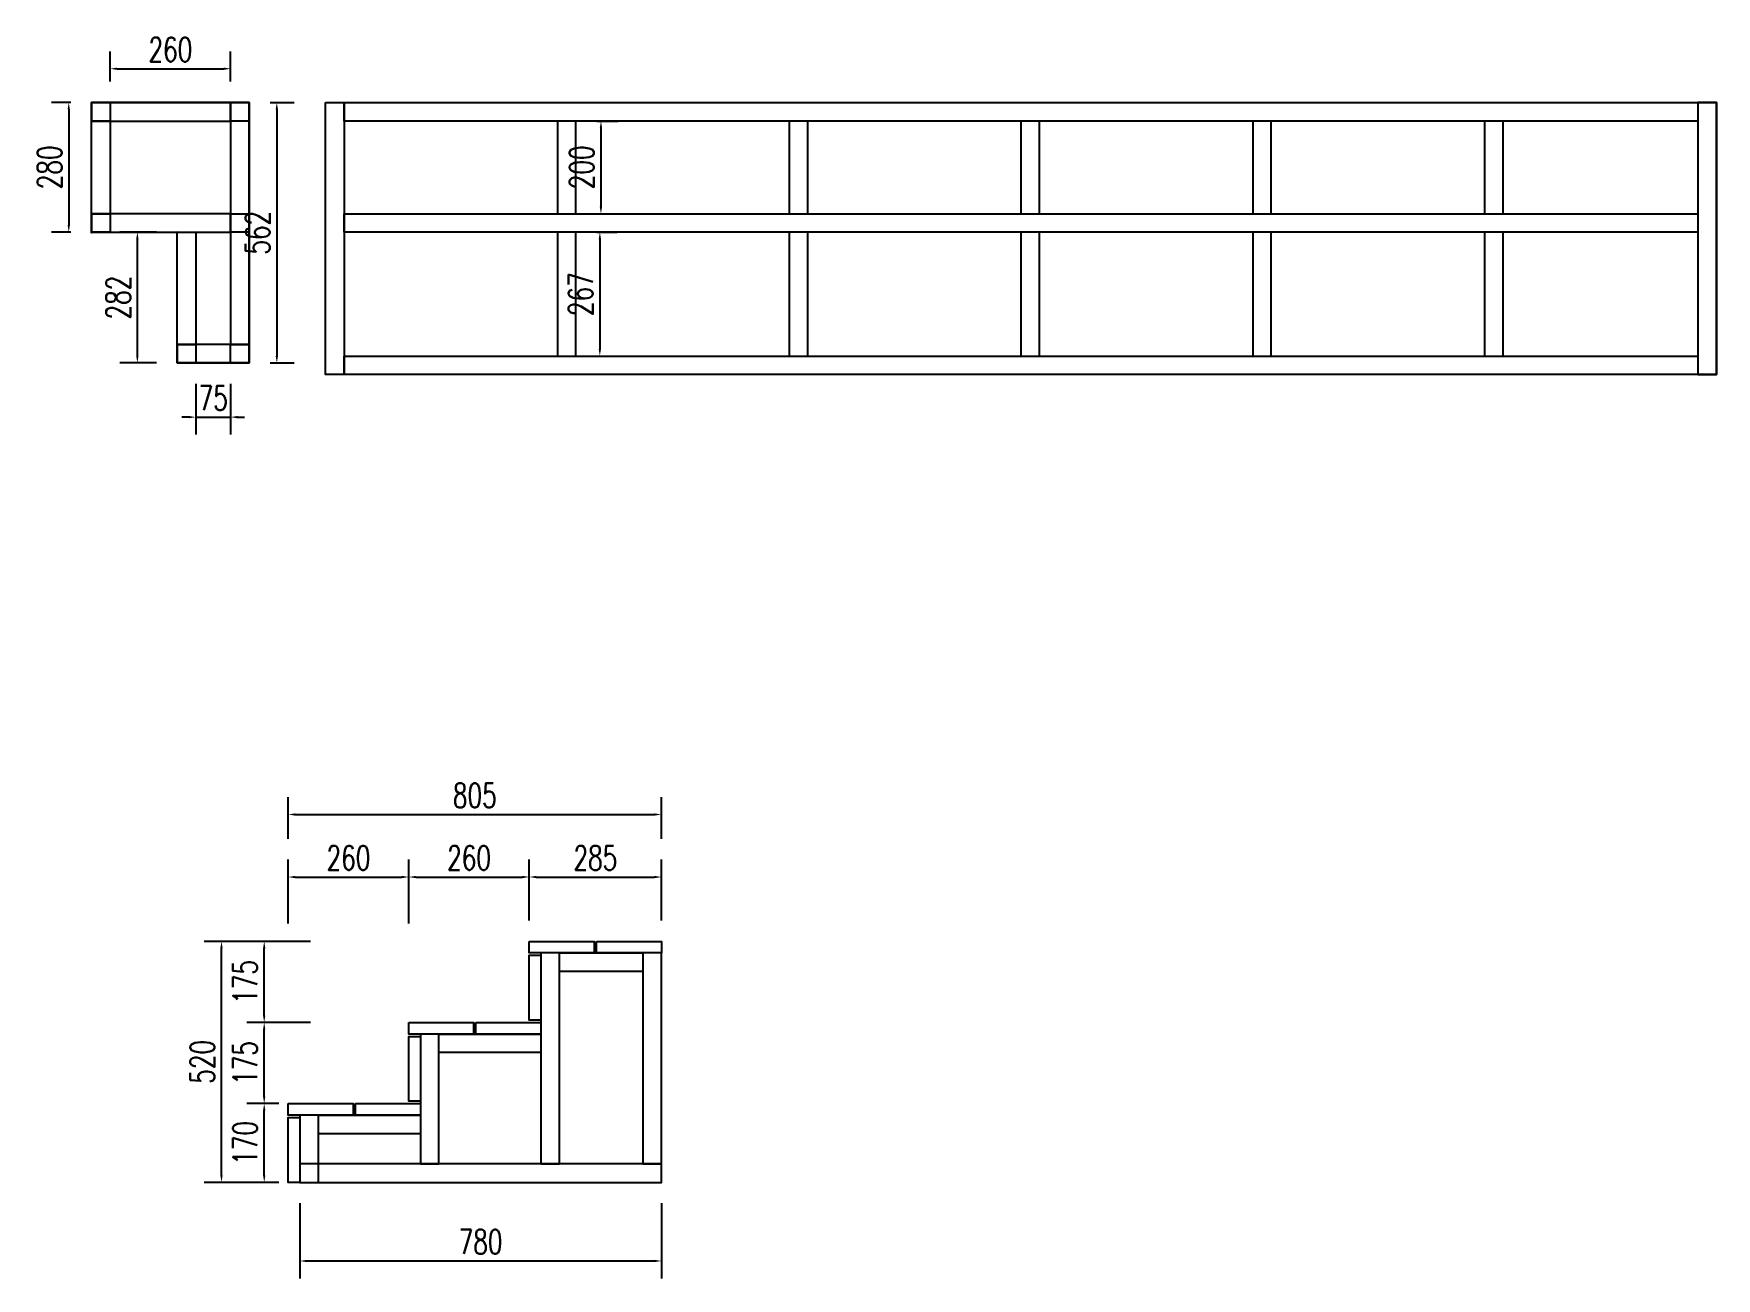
# Model space of a CAD drawing. Header units: millimetres. Extents: x -1612139 to -1282425, y 786067 to 1536390.
# Drawn here: x -1391242 to -1387612, y 872479 to 875165 of the extents above; entities that cross this region are included whole.
import ezdxf

# ---------------------------------------------------------------- set-up
doc = ezdxf.new("R2010")
doc.units = ezdxf.units.MM
doc.header["$LTSCALE"] = 1000
doc.layers.get('DEFPOINTS').update_dxf_attribs({"linetype": 'CONTINUOUS'})
doc.layers.add('W-STEEL_FRAME钢架', color=3, linetype='CONTINUOUS')
doc.layers.add('W-WOOD_FLOOR木地板', color=30, linetype='CONTINUOUS')
doc.styles.add('STANDARD_T3', font='simplex.shx', dxfattribs={"width": 0.7, "bigfont": 'gbcbig.shx'})
doc.dimstyles.new('W&&15', dxfattribs={"dimtxt": 52.5, "dimasz": 15, "dimexe": 37.5, "dimexo": 45, "dimgap": 15, "dimtad": 1, "dimdec": 0, "dimzin": 0, "dimdsep": 46, "dimtxsty": 'STANDARD_T3', "dimcen": 0.09, "dimclrd": 1, "dimclre": 1, "dimclrt": 7, "dimazin": 2, "dimtfac": 1, "dimtdec": 0, "dimtix": 1, "dimtmove": 2, "dimatfit": 3, "dimfxl": 100, "dimtolj": 1, "dimtzin": 0, "dimarcsym": 0})

# ---------------------------------------------------------------- blocks, each defined once
blk = doc.blocks.new('*D212')
at = {"layer": 'DEFPOINTS', "color": 0, "transparency": 16777216}
for p in [(-1390744.3, 872856.4), (-1390667.5, 872856.4), (-1390667.5, 872686.4)]:
    blk.add_point(p, dxfattribs=at)
at = {"layer": 'W-STEEL_FRAME钢架', "color": 1, "lineweight": -2, "transparency": 16777216}
for p, q in [((-1390712.5, 872856.4), (-1390781.8, 872856.4)), ((-1390744.3, 872701.4), (-1390744.3, 872841.4)), ((-1390712.5, 872686.4), (-1390781.8, 872686.4))]:
    blk.add_line(p, q, dxfattribs=at)
at = {"layer": 'W-STEEL_FRAME钢架', "color": 1, "transparency": 16777216}
for points in [[(-1390746.8, 872841.4), (-1390741.8, 872841.4), (-1390744.3, 872856.4)], [(-1390746.8, 872701.4), (-1390741.8, 872701.4), (-1390744.3, 872686.4)]]:
    blk.add_solid(points, dxfattribs=at)
at = {"layer": 'W-STEEL_FRAME钢架', "color": 7, "transparency": 16777216, "insert": (-1390785.5, 872771.4), "char_height": 52.5, "attachment_point": 5, "rotation": 90, "style": 'STANDARD_T3'}
blk.add_mtext('\\A1;170', dxfattribs=at)
blk = doc.blocks.new('*D213')
at = {"layer": 'DEFPOINTS', "color": 0, "transparency": 16777216}
for p in [(-1390744.3, 873031.4), (-1390432.5, 873031.4), (-1390667.5, 872856.4)]:
    blk.add_point(p, dxfattribs=at)
at = {"layer": 'W-STEEL_FRAME钢架', "color": 1, "lineweight": -2, "transparency": 16777216}
for p, q in [((-1390644.3, 873031.4), (-1390781.8, 873031.4)), ((-1390744.3, 872871.4), (-1390744.3, 873016.4)), ((-1390712.5, 872856.4), (-1390781.8, 872856.4))]:
    blk.add_line(p, q, dxfattribs=at)
at = {"layer": 'W-STEEL_FRAME钢架', "color": 1, "transparency": 16777216}
for points in [[(-1390746.8, 873016.4), (-1390741.8, 873016.4), (-1390744.3, 873031.4)], [(-1390746.8, 872871.4), (-1390741.8, 872871.4), (-1390744.3, 872856.4)]]:
    blk.add_solid(points, dxfattribs=at)
at = {"layer": 'W-STEEL_FRAME钢架', "color": 7, "transparency": 16777216, "insert": (-1390785.5, 872943.9), "char_height": 52.5, "attachment_point": 5, "rotation": 90, "style": 'STANDARD_T3'}
blk.add_mtext('\\A1;175', dxfattribs=at)
blk = doc.blocks.new('*D214')
at = {"layer": 'DEFPOINTS', "color": 0, "transparency": 16777216}
for p in [(-1390744.3, 873206.4), (-1390172.5, 873206.4), (-1390432.5, 873031.4)]:
    blk.add_point(p, dxfattribs=at)
at = {"layer": 'W-STEEL_FRAME钢架', "color": 1, "lineweight": -2, "transparency": 16777216}
for p, q in [((-1390644.3, 873206.4), (-1390781.8, 873206.4)), ((-1390744.3, 873046.4), (-1390744.3, 873191.4)), ((-1390644.3, 873031.4), (-1390781.8, 873031.4))]:
    blk.add_line(p, q, dxfattribs=at)
at = {"layer": 'W-STEEL_FRAME钢架', "color": 1, "transparency": 16777216}
for points in [[(-1390746.8, 873191.4), (-1390741.8, 873191.4), (-1390744.3, 873206.4)], [(-1390746.8, 873046.4), (-1390741.8, 873046.4), (-1390744.3, 873031.4)]]:
    blk.add_solid(points, dxfattribs=at)
at = {"layer": 'W-STEEL_FRAME钢架', "color": 7, "transparency": 16777216, "insert": (-1390785.5, 873118.9), "char_height": 52.5, "attachment_point": 5, "rotation": 90, "style": 'STANDARD_T3'}
blk.add_mtext('\\A1;175', dxfattribs=at)
blk = doc.blocks.new('*D215')
at = {"layer": 'DEFPOINTS', "color": 0, "transparency": 16777216}
for p in [(-1390836.4, 873206.4), (-1390692.5, 873206.4), (-1390692.5, 872686.4)]:
    blk.add_point(p, dxfattribs=at)
at = {"layer": 'W-STEEL_FRAME钢架', "color": 1, "lineweight": -2, "transparency": 16777216}
for p, q in [((-1390737.5, 873206.4), (-1390873.9, 873206.4)), ((-1390836.4, 872701.4), (-1390836.4, 873191.4)), ((-1390737.5, 872686.4), (-1390873.9, 872686.4))]:
    blk.add_line(p, q, dxfattribs=at)
at = {"layer": 'W-STEEL_FRAME钢架', "color": 1, "transparency": 16777216}
for points in [[(-1390838.9, 873191.4), (-1390833.9, 873191.4), (-1390836.4, 873206.4)], [(-1390838.9, 872701.4), (-1390833.9, 872701.4), (-1390836.4, 872686.4)]]:
    blk.add_solid(points, dxfattribs=at)
at = {"layer": 'W-STEEL_FRAME钢架', "color": 7, "transparency": 16777216, "insert": (-1390877.7, 872946.4), "char_height": 52.5, "attachment_point": 5, "rotation": 90, "style": 'STANDARD_T3'}
blk.add_mtext('\\A1;520', dxfattribs=at)
blk = doc.blocks.new('*D216')
at = {"layer": 'DEFPOINTS', "color": 0, "transparency": 16777216}
for p in [(-1390432.5, 873345.2), (-1390432.5, 872861.4), (-1390692.5, 872686.4)]:
    blk.add_point(p, dxfattribs=at)
at = {"layer": 'W-STEEL_FRAME钢架', "color": 1, "lineweight": -2, "transparency": 16777216}
for p, q in [((-1390692.5, 873245.2), (-1390692.5, 873382.7)), ((-1390432.5, 873245.2), (-1390432.5, 873382.7)), ((-1390677.5, 873345.2), (-1390447.5, 873345.2))]:
    blk.add_line(p, q, dxfattribs=at)
at = {"layer": 'W-STEEL_FRAME钢架', "color": 1, "transparency": 16777216}
for points in [[(-1390677.5, 873347.7), (-1390677.5, 873342.7), (-1390692.5, 873345.2)], [(-1390447.5, 873347.7), (-1390447.5, 873342.7), (-1390432.5, 873345.2)]]:
    blk.add_solid(points, dxfattribs=at)
at = {"layer": 'W-STEEL_FRAME钢架', "color": 7, "transparency": 16777216, "insert": (-1390562.5, 873386.4), "char_height": 52.5, "attachment_point": 5, "style": 'STANDARD_T3'}
blk.add_mtext('\\A1;260', dxfattribs=at)
blk = doc.blocks.new('*D217')
at = {"layer": 'DEFPOINTS', "color": 0, "transparency": 16777216}
for p in [(-1390172.5, 873345.2), (-1390172.5, 873206.4), (-1390432.5, 872861.4)]:
    blk.add_point(p, dxfattribs=at)
at = {"layer": 'W-STEEL_FRAME钢架', "color": 1, "lineweight": -2, "transparency": 16777216}
for p, q in [((-1390432.5, 873245.2), (-1390432.5, 873382.7)), ((-1390172.5, 873251.4), (-1390172.5, 873382.7)), ((-1390417.5, 873345.2), (-1390187.5, 873345.2))]:
    blk.add_line(p, q, dxfattribs=at)
at = {"layer": 'W-STEEL_FRAME钢架', "color": 1, "transparency": 16777216}
for points in [[(-1390417.5, 873347.7), (-1390417.5, 873342.7), (-1390432.5, 873345.2)], [(-1390187.5, 873347.7), (-1390187.5, 873342.7), (-1390172.5, 873345.2)]]:
    blk.add_solid(points, dxfattribs=at)
at = {"layer": 'W-STEEL_FRAME钢架', "color": 7, "transparency": 16777216, "insert": (-1390302.5, 873386.4), "char_height": 52.5, "attachment_point": 5, "style": 'STANDARD_T3'}
blk.add_mtext('\\A1;260', dxfattribs=at)
blk = doc.blocks.new('*D218')
at = {"layer": 'DEFPOINTS', "color": 0, "transparency": 16777216}
for p in [(-1389887.5, 873345.2), (-1390172.5, 873206.4), (-1389887.5, 873206.4)]:
    blk.add_point(p, dxfattribs=at)
at = {"layer": 'W-STEEL_FRAME钢架', "color": 1, "lineweight": -2, "transparency": 16777216}
for p, q in [((-1390172.5, 873251.4), (-1390172.5, 873382.7)), ((-1389887.5, 873251.4), (-1389887.5, 873382.7)), ((-1390157.5, 873345.2), (-1389902.5, 873345.2))]:
    blk.add_line(p, q, dxfattribs=at)
at = {"layer": 'W-STEEL_FRAME钢架', "color": 1, "transparency": 16777216}
for points in [[(-1390157.5, 873347.7), (-1390157.5, 873342.7), (-1390172.5, 873345.2)], [(-1389902.5, 873347.7), (-1389902.5, 873342.7), (-1389887.5, 873345.2)]]:
    blk.add_solid(points, dxfattribs=at)
at = {"layer": 'W-STEEL_FRAME钢架', "color": 7, "transparency": 16777216, "insert": (-1390030, 873386.4), "char_height": 52.5, "attachment_point": 5, "style": 'STANDARD_T3'}
blk.add_mtext('\\A1;285', dxfattribs=at)
blk = doc.blocks.new('*D211')
at = {"layer": 'DEFPOINTS', "color": 0, "transparency": 16777216}
for p in [(-1389887.5, 873480.1), (-1390692.5, 873382.7), (-1389887.5, 873382.7)]:
    blk.add_point(p, dxfattribs=at)
at = {"layer": 'W-STEEL_FRAME钢架', "color": 1, "lineweight": -2, "transparency": 16777216}
for p, q in [((-1390692.5, 873427.7), (-1390692.5, 873517.6)), ((-1389887.5, 873427.7), (-1389887.5, 873517.6)), ((-1390677.5, 873480.1), (-1389902.5, 873480.1))]:
    blk.add_line(p, q, dxfattribs=at)
at = {"layer": 'W-STEEL_FRAME钢架', "color": 1, "transparency": 16777216}
for points in [[(-1390677.5, 873482.6), (-1390677.5, 873477.6), (-1390692.5, 873480.1)], [(-1389902.5, 873482.6), (-1389902.5, 873477.6), (-1389887.5, 873480.1)]]:
    blk.add_solid(points, dxfattribs=at)
at = {"layer": 'W-STEEL_FRAME钢架', "color": 7, "transparency": 16777216, "insert": (-1390290, 873521.3), "char_height": 52.5, "attachment_point": 5, "style": 'STANDARD_T3'}
blk.add_mtext('\\A1;805', dxfattribs=at)
blk = doc.blocks.new('*D237')
at = {"layer": 'DEFPOINTS', "color": 0, "transparency": 16777216}
for p in [(-1391116.7, 875016.3), (-1391165.9, 874736.3), (-1391116.7, 874736.3)]:
    blk.add_point(p, dxfattribs=at)
at = {"layer": 'W-WOOD_FLOOR木地板', "color": 1, "lineweight": -2, "transparency": 16777216}
for p, q in [((-1391161.7, 875016.3), (-1391203.4, 875016.3)), ((-1391165.9, 875001.3), (-1391165.9, 874751.3)), ((-1391161.7, 874736.3), (-1391203.4, 874736.3))]:
    blk.add_line(p, q, dxfattribs=at)
at = {"layer": 'W-WOOD_FLOOR木地板', "color": 1, "transparency": 16777216}
for points in [[(-1391168.4, 875001.3), (-1391163.4, 875001.3), (-1391165.9, 875016.3)], [(-1391168.4, 874751.3), (-1391163.4, 874751.3), (-1391165.9, 874736.3)]]:
    blk.add_solid(points, dxfattribs=at)
at = {"layer": 'W-WOOD_FLOOR木地板', "color": 7, "transparency": 16777216, "insert": (-1391207.1, 874876.3), "char_height": 52.5, "attachment_point": 5, "rotation": 90, "style": 'STANDARD_T3'}
blk.add_mtext('\\A1;280', dxfattribs=at)
blk = doc.blocks.new('*D238')
at = {"layer": 'DEFPOINTS', "color": 0, "transparency": 16777216}
for p in [(-1390816.7, 875089.1), (-1391076.7, 875016.3), (-1390816.7, 875016.3)]:
    blk.add_point(p, dxfattribs=at)
at = {"layer": 'W-WOOD_FLOOR木地板', "color": 1, "lineweight": -2, "transparency": 16777216}
for p, q in [((-1391076.7, 875061.3), (-1391076.7, 875126.6)), ((-1390816.7, 875061.3), (-1390816.7, 875126.6)), ((-1391061.7, 875089.1), (-1390831.7, 875089.1))]:
    blk.add_line(p, q, dxfattribs=at)
at = {"layer": 'W-WOOD_FLOOR木地板', "color": 1, "transparency": 16777216}
for points in [[(-1391061.7, 875091.6), (-1391061.7, 875086.6), (-1391076.7, 875089.1)], [(-1390831.7, 875091.6), (-1390831.7, 875086.6), (-1390816.7, 875089.1)]]:
    blk.add_solid(points, dxfattribs=at)
at = {"layer": 'W-WOOD_FLOOR木地板', "color": 7, "transparency": 16777216, "insert": (-1390946.7, 875130.4), "char_height": 52.5, "attachment_point": 5, "style": 'STANDARD_T3'}
blk.add_mtext('\\A1;260', dxfattribs=at)
blk = doc.blocks.new('*D239')
at = {"layer": 'DEFPOINTS', "color": 0, "transparency": 16777216}
for p in [(-1390776.7, 875016.3), (-1390776.7, 874454.3), (-1390717.1, 874454.3)]:
    blk.add_point(p, dxfattribs=at)
at = {"layer": 'W-WOOD_FLOOR木地板', "color": 1, "lineweight": -2, "transparency": 16777216}
for p, q in [((-1390731.7, 875016.3), (-1390679.6, 875016.3)), ((-1390717.1, 875001.3), (-1390717.1, 874469.3)), ((-1390731.7, 874454.3), (-1390679.6, 874454.3))]:
    blk.add_line(p, q, dxfattribs=at)
at = {"layer": 'W-WOOD_FLOOR木地板', "color": 1, "transparency": 16777216}
for points in [[(-1390719.6, 875001.3), (-1390714.6, 875001.3), (-1390717.1, 875016.3)], [(-1390719.6, 874469.3), (-1390714.6, 874469.3), (-1390717.1, 874454.3)]]:
    blk.add_solid(points, dxfattribs=at)
at = {"layer": 'W-WOOD_FLOOR木地板', "color": 7, "transparency": 16777216, "insert": (-1390758.3, 874735.3), "char_height": 52.5, "attachment_point": 5, "rotation": 90, "style": 'STANDARD_T3'}
blk.add_mtext('\\A1;562', dxfattribs=at)
blk = doc.blocks.new('*D240')
at = {"layer": 'DEFPOINTS', "color": 0, "transparency": 16777216}
for p in [(-1390891.7, 874454.3), (-1390816.7, 874454.3), (-1390816.7, 874337.4)]:
    blk.add_point(p, dxfattribs=at)
at = {"layer": 'W-WOOD_FLOOR木地板', "color": 1, "lineweight": -2, "transparency": 16777216}
for p, q in [((-1390891.7, 874409.3), (-1390891.7, 874299.9)), ((-1390816.7, 874409.3), (-1390816.7, 874299.9)), ((-1390906.7, 874337.4), (-1390921.7, 874337.4)), ((-1390891.7, 874337.4), (-1390816.7, 874337.4)), ((-1390801.7, 874337.4), (-1390786.7, 874337.4))]:
    blk.add_line(p, q, dxfattribs=at)
at = {"layer": 'W-WOOD_FLOOR木地板', "color": 1, "transparency": 16777216}
for points in [[(-1390906.7, 874339.9), (-1390906.7, 874334.9), (-1390891.7, 874337.4)], [(-1390801.7, 874339.9), (-1390801.7, 874334.9), (-1390816.7, 874337.4)]]:
    blk.add_solid(points, dxfattribs=at)
at = {"layer": 'W-WOOD_FLOOR木地板', "color": 7, "transparency": 16777216, "insert": (-1390854.2, 874378.7), "char_height": 52.5, "attachment_point": 5, "style": 'STANDARD_T3'}
blk.add_mtext('\\A1;75', dxfattribs=at)
blk = doc.blocks.new('*D241')
at = {"layer": 'DEFPOINTS', "color": 0, "transparency": 16777216}
for p in [(-1391017.9, 874736.3), (-1390931.7, 874736.3), (-1390931.7, 874454.3)]:
    blk.add_point(p, dxfattribs=at)
at = {"layer": 'W-WOOD_FLOOR木地板', "color": 1, "lineweight": -2, "transparency": 16777216}
for p, q in [((-1390976.7, 874736.3), (-1391055.4, 874736.3)), ((-1391017.9, 874469.3), (-1391017.9, 874721.3)), ((-1390976.7, 874454.3), (-1391055.4, 874454.3))]:
    blk.add_line(p, q, dxfattribs=at)
at = {"layer": 'W-WOOD_FLOOR木地板', "color": 1, "transparency": 16777216}
for points in [[(-1391020.4, 874721.3), (-1391015.4, 874721.3), (-1391017.9, 874736.3)], [(-1391020.4, 874469.3), (-1391015.4, 874469.3), (-1391017.9, 874454.3)]]:
    blk.add_solid(points, dxfattribs=at)
at = {"layer": 'W-WOOD_FLOOR木地板', "color": 7, "transparency": 16777216, "insert": (-1391059.2, 874595.3), "char_height": 52.5, "attachment_point": 5, "rotation": 90, "style": 'STANDARD_T3'}
blk.add_mtext('\\A1;282', dxfattribs=at)
blk = doc.blocks.new('*D242')
at = {"layer": 'DEFPOINTS', "color": 0, "transparency": 16777216}
for p in [(-1390072, 874976.3), (-1390072, 874776.3), (-1390018, 874776.3)]:
    blk.add_point(p, dxfattribs=at)
at = {"layer": 'W-WOOD_FLOOR木地板', "color": 1, "lineweight": -2, "transparency": 16777216}
for p, q in [((-1390027, 874976.3), (-1389980.5, 874976.3)), ((-1390018, 874961.3), (-1390018, 874791.3)), ((-1390027, 874776.3), (-1389980.5, 874776.3))]:
    blk.add_line(p, q, dxfattribs=at)
at = {"layer": 'W-WOOD_FLOOR木地板', "color": 1, "transparency": 16777216}
for points in [[(-1390020.5, 874961.3), (-1390015.5, 874961.3), (-1390018, 874976.3)], [(-1390020.5, 874791.3), (-1390015.5, 874791.3), (-1390018, 874776.3)]]:
    blk.add_solid(points, dxfattribs=at)
at = {"layer": 'W-WOOD_FLOOR木地板', "color": 7, "transparency": 16777216, "insert": (-1390059.3, 874876.3), "char_height": 52.5, "attachment_point": 5, "rotation": 90, "style": 'STANDARD_T3'}
blk.add_mtext('\\A1;200', dxfattribs=at)
blk = doc.blocks.new('*D243')
at = {"layer": 'DEFPOINTS', "color": 0, "transparency": 16777216}
for p in [(-1390072, 874736.3), (-1390072, 874469.3), (-1390020.3, 874469.3)]:
    blk.add_point(p, dxfattribs=at)
at = {"layer": 'W-WOOD_FLOOR木地板', "color": 1, "lineweight": -2, "transparency": 16777216}
for p, q in [((-1390027, 874736.3), (-1389982.8, 874736.3)), ((-1390020.3, 874721.3), (-1390020.3, 874484.3)), ((-1390027, 874469.3), (-1389982.8, 874469.3))]:
    blk.add_line(p, q, dxfattribs=at)
at = {"layer": 'W-WOOD_FLOOR木地板', "color": 1, "transparency": 16777216}
for points in [[(-1390022.8, 874721.3), (-1390017.8, 874721.3), (-1390020.3, 874736.3)], [(-1390022.8, 874484.3), (-1390017.8, 874484.3), (-1390020.3, 874469.3)]]:
    blk.add_solid(points, dxfattribs=at)
at = {"layer": 'W-WOOD_FLOOR木地板', "color": 7, "transparency": 16777216, "insert": (-1390061.6, 874602.8), "char_height": 52.5, "attachment_point": 5, "rotation": 90, "style": 'STANDARD_T3'}
blk.add_mtext('\\A1;267', dxfattribs=at)
blk = doc.blocks.new('*D246')
at = {"layer": 'DEFPOINTS', "color": 0, "transparency": 16777216}
for p in [(-1390667.5, 872686.4), (-1389887.5, 872686.4), (-1389887.5, 872516.8)]:
    blk.add_point(p, dxfattribs=at)
at = {"layer": 'W-WOOD_FLOOR木地板', "color": 1, "lineweight": -2, "transparency": 16777216}
for p, q in [((-1390667.5, 872641.4), (-1390667.5, 872479.3)), ((-1389887.5, 872641.4), (-1389887.5, 872479.3)), ((-1390652.5, 872516.8), (-1389902.5, 872516.8))]:
    blk.add_line(p, q, dxfattribs=at)
at = {"layer": 'W-WOOD_FLOOR木地板', "color": 1, "transparency": 16777216}
for points in [[(-1390652.5, 872519.3), (-1390652.5, 872514.3), (-1390667.5, 872516.8)], [(-1389902.5, 872519.3), (-1389902.5, 872514.3), (-1389887.5, 872516.8)]]:
    blk.add_solid(points, dxfattribs=at)
at = {"layer": 'W-WOOD_FLOOR木地板', "color": 7, "transparency": 16777216, "insert": (-1390277.5, 872558.1), "char_height": 52.5, "attachment_point": 5, "style": 'STANDARD_T3'}
blk.add_mtext('\\A1;780', dxfattribs=at)

msp = doc.modelspace()

# ---------------------------------------------------------------- linework, layer by layer
at = {"layer": 'W-STEEL_FRAME钢架'}
for points in [[(-1390816.7, 874976.3), (-1390816.7, 875016.3), (-1391116.7, 875016.3), (-1391116.7, 874976.3)], [(-1390776.7, 874494.3), (-1390776.7, 875016.3), (-1390816.7, 875016.3), (-1390816.7, 874494.3)], [(-1390612, 875016.3), (-1387612, 875016.3), (-1387612, 874429.3), (-1390612, 874429.3)], [(-1391116.7, 874776.3), (-1391116.7, 874976.3), (-1391076.7, 874976.3), (-1391076.7, 874776.3)], [(-1390816.7, 874736.3), (-1390816.7, 874776.3), (-1391116.7, 874776.3), (-1391116.7, 874736.3)], [(-1390931.7, 874494.3), (-1390931.7, 874736.3), (-1390891.7, 874736.3), (-1390891.7, 874494.3)], [(-1390776.7, 874454.3), (-1390776.7, 874494.3), (-1390931.7, 874494.3), (-1390931.7, 874454.3)], [(-1390147.5, 872726.4), (-1390107.5, 872726.4), (-1390107.5, 873181.4), (-1390147.5, 873181.4)], [(-1390107.5, 873181.4), (-1389927.5, 873181.4), (-1389927.5, 873141.4), (-1390107.5, 873141.4)], [(-1389927.5, 872726.4), (-1389887.5, 872726.4), (-1389887.5, 873181.4), (-1389927.5, 873181.4)], [(-1390407.5, 872726.4), (-1390367.5, 872726.4), (-1390367.5, 873006.4), (-1390407.5, 873006.4)], [(-1390367.5, 873006.4), (-1390147.5, 873006.4), (-1390147.5, 872966.4), (-1390367.5, 872966.4)], [(-1390667.5, 872686.4), (-1390627.5, 872686.4), (-1390627.5, 872831.4), (-1390667.5, 872831.4)], [(-1390627.5, 872831.4), (-1390407.5, 872831.4), (-1390407.5, 872791.4), (-1390627.5, 872791.4)], [(-1390667.5, 872686.4), (-1389887.5, 872686.4), (-1389887.5, 872726.4), (-1390667.5, 872726.4)]]:
    msp.add_lwpolyline(points, close=True, dxfattribs=at)
at = {"layer": 'W-WOOD_FLOOR木地板'}
for points in [[(-1391116.7, 875016.3), (-1391076.7, 875016.3), (-1391076.7, 874976.3), (-1391116.7, 874976.3)], [(-1391116.7, 875016.3), (-1390776.7, 875016.3), (-1390776.7, 874454.3), (-1390931.7, 874454.3), (-1390931.7, 874736.3), (-1391116.7, 874735.3)], [(-1390816.7, 875016.3), (-1390776.7, 875016.3), (-1390776.7, 874976.3), (-1390816.7, 874976.3)], [(-1390612, 875016.3), (-1390572, 875016.3), (-1390572, 874429.3), (-1390612, 874429.3)], [(-1390572, 875016.3), (-1387652, 875016.3), (-1387652, 874976.3), (-1390572, 874976.3)], [(-1387612, 875016.3), (-1387652, 875016.3), (-1387652, 874429.3), (-1387612, 874429.3)], [(-1390072, 874976.3), (-1390112, 874976.3), (-1390112, 874776.3), (-1390072, 874776.3)], [(-1389572, 874976.3), (-1389612, 874976.3), (-1389612, 874776.3), (-1389572, 874776.3)], [(-1389072, 874976.3), (-1389112, 874976.3), (-1389112, 874776.3), (-1389072, 874776.3)], [(-1388572, 874976.3), (-1388612, 874976.3), (-1388612, 874776.3), (-1388572, 874776.3)], [(-1388072, 874976.3), (-1388112, 874976.3), (-1388112, 874776.3), (-1388072, 874776.3)], [(-1391116.7, 874776.3), (-1391076.7, 874776.3), (-1391076.7, 874736.3), (-1391116.7, 874736.3)], [(-1390816.7, 874776.3), (-1390776.7, 874776.3), (-1390776.7, 874736.3), (-1390816.7, 874736.3)], [(-1390572, 874776.3), (-1387652, 874776.3), (-1387652, 874736.3), (-1390572, 874736.3)], [(-1390072, 874736.3), (-1390112, 874736.3), (-1390112, 874469.3), (-1390072, 874469.3)], [(-1389572, 874736.3), (-1389612, 874736.3), (-1389612, 874469.3), (-1389572, 874469.3)], [(-1389072, 874736.3), (-1389112, 874736.3), (-1389112, 874469.3), (-1389072, 874469.3)], [(-1388572, 874736.3), (-1388612, 874736.3), (-1388612, 874469.3), (-1388572, 874469.3)], [(-1388072, 874736.3), (-1388112, 874736.3), (-1388112, 874469.3), (-1388072, 874469.3)], [(-1390931.7, 874494.3), (-1390891.7, 874494.3), (-1390891.7, 874454.3), (-1390931.7, 874454.3)], [(-1390816.7, 874494.3), (-1390776.7, 874494.3), (-1390776.7, 874454.3), (-1390816.7, 874454.3)], [(-1390572, 874469.3), (-1387652, 874469.3), (-1387652, 874429.3), (-1390572, 874429.3)], [(-1390172.5, 873206.4), (-1390032.5, 873206.4), (-1390032.5, 873181.4), (-1390172.5, 873181.4)], [(-1390027.5, 873206.4), (-1389887.5, 873206.4), (-1389887.5, 873181.4), (-1390027.5, 873181.4)], [(-1390147.5, 873176.4), (-1390147.5, 873036.4), (-1390172.5, 873036.4), (-1390172.5, 873176.4)], [(-1390432.5, 873031.4), (-1390292.5, 873031.4), (-1390292.5, 873006.4), (-1390432.5, 873006.4)], [(-1390287.5, 873031.4), (-1390147.5, 873031.4), (-1390147.5, 873006.4), (-1390287.5, 873006.4)], [(-1390407.5, 873001.4), (-1390407.5, 872861.4), (-1390432.5, 872861.4), (-1390432.5, 873001.4)], [(-1390692.5, 872856.4), (-1390552.5, 872856.4), (-1390552.5, 872831.4), (-1390692.5, 872831.4)], [(-1390547.5, 872856.4), (-1390407.5, 872856.4), (-1390407.5, 872831.4), (-1390547.5, 872831.4)], [(-1390667.5, 872826.4), (-1390667.5, 872686.4), (-1390692.5, 872686.4), (-1390692.5, 872826.4)]]:
    msp.add_lwpolyline(points, close=True, dxfattribs=at)

# ---------------------------------------------------------------- dimensions: what is measured, and where the dimension line sits
at = {"layer": 'W-STEEL_FRAME钢架'}
dim = msp.add_linear_dim(base=(-1389887.5, 873480.1), p1=(-1390692.5, 873382.7), p2=(-1389887.5, 873382.7), dimstyle='W&&15', dxfattribs=at)
dim.commit()
dim.dimension.update_dxf_attribs({"geometry": '*D211', "text_midpoint": (-1390290, 873521.3)})
for base, p1, p2, picture, middle in [((-1390432.5, 873345.2), (-1390692.5, 872686.4), (-1390432.5, 872861.4), '*D216', (-1390562.5, 873386.4)), ((-1390172.5, 873345.2), (-1390432.5, 872861.4), (-1390172.5, 873206.4), '*D217', (-1390302.5, 873386.4)), ((-1389887.5, 873345.2), (-1390172.5, 873206.4), (-1389887.5, 873206.4), '*D218', (-1390030, 873386.4))]:
    dim = msp.add_linear_dim(base=base, p1=p1, p2=p2, dimstyle='W&&15', override={"dimfxlon": 1}, dxfattribs=at)
    dim.commit()
    dim.dimension.update_dxf_attribs({"geometry": picture, "text_midpoint": middle})
for base, p1, p2, picture, middle in [((-1390836.4, 873206.4), (-1390692.5, 872686.4), (-1390692.5, 873206.4), '*D215', (-1390877.7, 872946.4)), ((-1390744.3, 872856.4), (-1390667.5, 872686.4), (-1390667.5, 872856.4), '*D212', (-1390785.5, 872771.4))]:
    dim = msp.add_linear_dim(base=base, p1=p1, p2=p2, angle=90, dimstyle='W&&15', dxfattribs=at)
    dim.commit()
    dim.dimension.update_dxf_attribs({"geometry": picture, "text_midpoint": middle})
for base, p1, p2, picture, middle in [((-1390744.3, 873206.4), (-1390432.5, 873031.4), (-1390172.5, 873206.4), '*D214', (-1390785.5, 873118.9)), ((-1390744.3, 873031.4), (-1390667.5, 872856.4), (-1390432.5, 873031.4), '*D213', (-1390785.5, 872943.9))]:
    dim = msp.add_linear_dim(base=base, p1=p1, p2=p2, angle=90, dimstyle='W&&15', override={"dimfxlon": 1}, dxfattribs=at)
    dim.commit()
    dim.dimension.update_dxf_attribs({"geometry": picture, "text_midpoint": middle})
at = {"layer": 'W-WOOD_FLOOR木地板'}
for base, p1, p2, picture, middle in [((-1390816.7, 875089.1), (-1391076.7, 875016.3), (-1390816.7, 875016.3), '*D238', (-1390946.7, 875130.4)), ((-1390816.7, 874337.4), (-1390891.7, 874454.3), (-1390816.7, 874454.3), '*D240', (-1390854.2, 874378.7)), ((-1389887.5, 872516.8), (-1390667.5, 872686.4), (-1389887.5, 872686.4), '*D246', (-1390277.5, 872558.1))]:
    dim = msp.add_linear_dim(base=base, p1=p1, p2=p2, dimstyle='W&&15', dxfattribs=at)
    dim.commit()
    dim.dimension.update_dxf_attribs({"geometry": picture, "text_midpoint": middle})
for base, p1, p2, picture, middle in [((-1391165.9, 874736.3), (-1391116.7, 875016.3), (-1391116.7, 874736.3), '*D237', (-1391207.1, 874876.3)), ((-1390717.1, 874454.3), (-1390776.7, 875016.3), (-1390776.7, 874454.3), '*D239', (-1390758.3, 874735.3)), ((-1390018, 874776.3), (-1390072, 874976.3), (-1390072, 874776.3), '*D242', (-1390059.3, 874876.3)), ((-1391017.9, 874736.3), (-1390931.7, 874454.3), (-1390931.7, 874736.3), '*D241', (-1391059.2, 874595.3)), ((-1390020.3, 874469.3), (-1390072, 874736.3), (-1390072, 874469.3), '*D243', (-1390061.6, 874602.8))]:
    dim = msp.add_linear_dim(base=base, p1=p1, p2=p2, angle=90, dimstyle='W&&15', dxfattribs=at)
    dim.commit()
    dim.dimension.update_dxf_attribs({"geometry": picture, "text_midpoint": middle})

doc.saveas('drawing.dxf')
